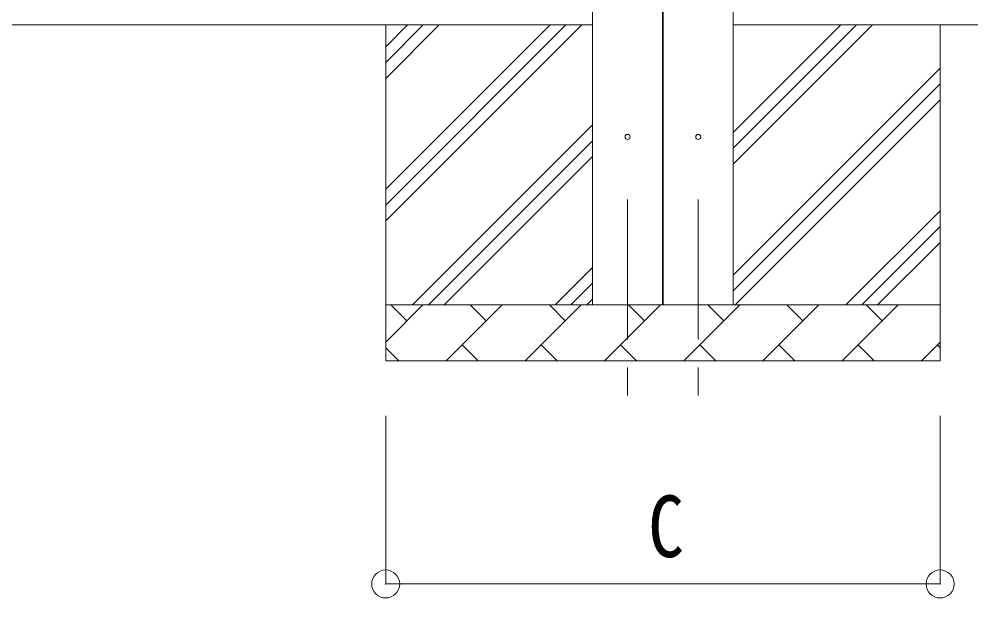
# Model space of a CAD drawing. Units: millimetres at full size, sheet at 1:50; details may follow other scales. Extents: x -14053 to 14053, y -9700 to 9700.
# Drawn here: x -3922 to -2222, y -182 to 852 of the extents above; entities that cross this region are included whole.
import ezdxf
from ezdxf.enums import TextEntityAlignment as Align

# ---------------------------------------------------------------- set-up
doc = ezdxf.new("R2010")
doc.units = ezdxf.units.MM
doc.header["$LTSCALE"] = 50
doc.header["$PDMODE"] = 32
doc.header["$PDSIZE"] = 50
doc.linetypes.add('CHAIN1', pattern=[8, 5, -1, 1, -1])
for name, color, linetype, lineweight in [('0-2_建具', 4, 'Continuous', 9), ('0-3_階段', 7, 'CHAIN1', 9), ('0-4_設備', 7, 'Continuous', 9), ('0-8_外構', 6, 'Continuous', 9)]:
    doc.layers.add(name, color=color, linetype=linetype, lineweight=lineweight)
doc.styles.add('ＭＳ ゴシック', font='')
doc.styles.get('ＭＳ ゴシック').set_extended_font_data('MS Gothic')

msp = doc.modelspace()

# ---------------------------------------------------------------- linework, layer by layer
at = {"layer": '0-2_建具'}
for p, q in [((-2897.77, 341.06), (-2897.77, 3195.86)), ((-2772.77, 3193.09), (-2772.77, 341.06)), ((-2771.77, 341.06), (-2771.77, 3193.09)), ((-2646.77, 2954.53), (-2646.77, 341.06))]:
    msp.add_line(p, q, dxfattribs=at)
for centre in [(-2835.27, 641.06), (-2709.27, 641.06)]:
    msp.add_circle(centre, 4.5, dxfattribs=at)
at = {"layer": '0-3_階段'}
for p, q in [((-2835.27, 529.4), (-2835.27, 142.95)), ((-2709.27, 529.4), (-2709.27, 142.95))]:
    msp.add_line(p, q, dxfattribs=at)
at = {"layer": '0-4_設備'}
for p, q in [((-2897.77, 841.06), (-10446.27, 841.06)), ((-3267.27, 841.06), (-3267.27, 241.06)), ((-3267.27, 491.01), (-2917.21, 841.06)), ((-3267.27, 519.3), (-2945.5, 841.06)), ((-3267.27, 547.58), (-2973.78, 841.06)), ((-3267.27, 745.57), (-3171.77, 841.06)), ((-3267.27, 773.86), (-3200.06, 841.06)), ((-3267.27, 802.14), (-3228.34, 841.06)), ((-2646.77, 592.4), (-2398.1, 841.06)), ((-2646.77, 648.97), (-2454.67, 841.06)), ((-2646.77, 620.68), (-2426.38, 841.06)), ((-2646.77, 841.06), (-920.27, 841.06)), ((-2277.27, 841.06), (-2277.27, 241.06)), ((-2646.77, 394.41), (-2277.27, 763.91)), ((-2646.77, 366.12), (-2277.27, 735.62)), ((-2643.54, 341.06), (-2277.27, 707.34)), ((-3219.22, 341.06), (-2897.77, 662.52)), ((-3190.94, 341.06), (-2897.77, 634.24)), ((-3162.66, 341.06), (-2897.77, 605.96)), ((-2445.55, 341.06), (-2277.27, 509.35)), ((-2417.27, 341.06), (-2277.27, 481.06)), ((-2388.98, 341.06), (-2277.27, 452.78)), ((-2964.67, 341.06), (-2897.77, 407.97)), ((-2936.38, 341.06), (-2897.77, 379.68)), ((-3267.27, 341.06), (-2277.27, 341.06)), ((-3267.27, 274.59), (-3200.79, 341.06)), ((-3229.35, 312.51), (-3257.9, 341.06)), ((-3159.37, 241.06), (-3059.37, 341.06)), ((-3087.93, 312.51), (-3116.48, 341.06)), ((-3017.95, 241.06), (-2917.95, 341.06)), ((-2946.5, 312.51), (-2975.06, 341.06)), ((-2908.1, 341.06), (-2897.77, 351.4)), ((-2876.53, 241.06), (-2776.53, 341.06)), ((-2805.08, 312.51), (-2833.64, 341.06)), ((-2735.11, 241.06), (-2635.11, 341.06)), ((-2663.66, 312.51), (-2692.21, 341.06)), ((-2593.69, 241.06), (-2493.69, 341.06)), ((-2522.24, 312.51), (-2550.79, 341.06)), ((-2452.27, 241.06), (-2352.27, 341.06)), ((-2380.82, 312.51), (-2409.37, 341.06)), ((-2310.84, 241.06), (-2277.27, 274.64)), ((-3267.27, 264.64), (-3243.69, 241.06)), ((-3130.82, 269.62), (-3102.27, 241.06)), ((-2989.4, 269.62), (-2960.84, 241.06)), ((-2847.98, 269.62), (-2819.42, 241.06)), ((-2706.55, 269.62), (-2678, 241.06)), ((-2565.13, 269.62), (-2536.58, 241.06)), ((-2423.71, 269.62), (-2395.16, 241.06)), ((-2282.29, 269.62), (-2277.27, 264.59)), ((-2277.27, 241.06), (-3267.27, 241.06))]:
    msp.add_line(p, q, dxfattribs=at)
at = {"layer": '0-8_外構'}
for p, q in [((-3267.27, -157.05), (-3267.27, 142.95)), ((-2277.27, -157.05), (-2277.27, 142.95)), ((-3267.27, -157.05), (-2277.27, -157.05))]:
    msp.add_line(p, q, dxfattribs=at)
for p in [(-3267.27, -157.05), (-2277.27, -157.05)]:
    msp.add_point(p, dxfattribs=at)

# ---------------------------------------------------------------- texts
at = {"layer": '0-8_外構', "color": 7, "style": 'ＭＳ ゴシック', "width": 0.85}
msp.add_text('C', height=110, dxfattribs=at).set_placement((-2798.52, -142.05), align=Align.BOTTOM_LEFT)

doc.saveas('drawing.dxf')
